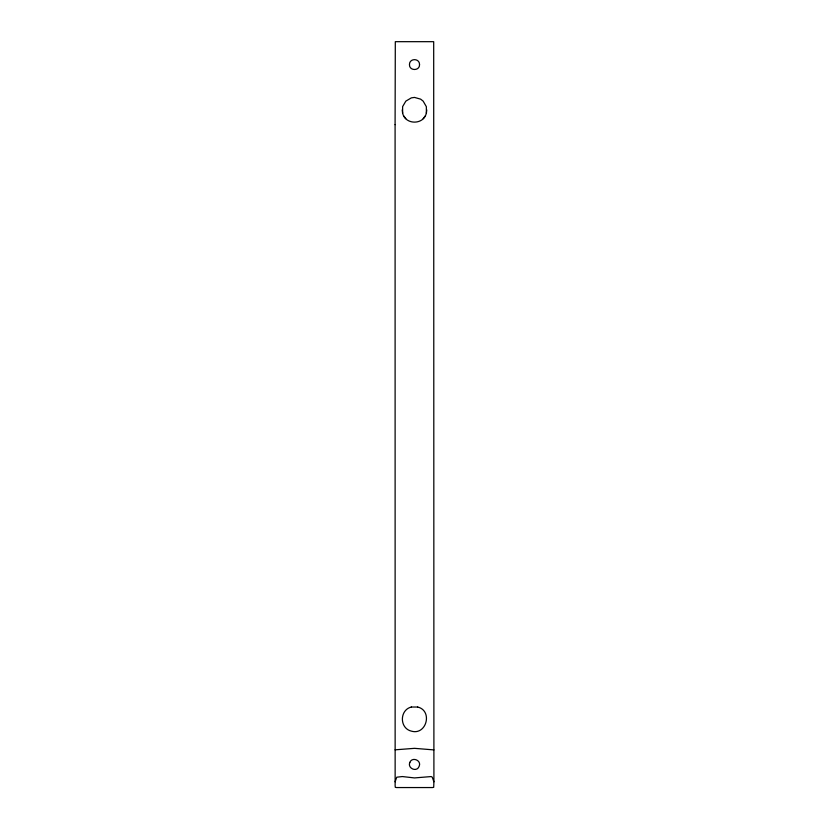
<?xml version="1.0" encoding="UTF-8"?>
<svg xmlns="http://www.w3.org/2000/svg" width="829" height="829" viewBox="0 0 829 829"><rect width="100%" height="100%" fill="white"/><g stroke="black" fill="none" stroke-linecap="round" stroke-linejoin="round"><path stroke-width="1.24" d="M395.091 781.799L396.759 777.198L402.314 776.555L414.5 777.923L431.173 776.566L432.241 777.167L433.909 781.788M402.21 109.905L402.614 113.148L402.614 106.63L405.837 101.128L411.339 97.874L414.5 97.418L420.614 99.138L423.163 101.128L426.355 106.692L426.386 113.148L426.79 109.905M411.329 707.023C399.433 709.987 399.381 728.235 411.339 731.126C426.51 735.655 433.028 710.702 417.671 707.023M402.625 113.096C405.194 125.117 423.816 125.127 426.355 113.096M423.184 118.661L425.142 116.07M395.091 749.83L414.5 748.338L433.909 749.903M411.329 707.033L417.671 707.033M403.858 116.07L405.816 118.661M395.091 124.63L395.143 785.871L395.309 787.322L396.594 787.55L432.406 787.55L433.691 787.322L433.909 781.975L433.691 41.678L395.309 41.678L395.091 124.63M419.547 64.662C419.754 71.097 409.246 71.097 409.453 64.662C409.257 57.989 419.743 57.989 419.547 64.662M409.827 762.4C407.194 768.359 416.894 772.659 419.153 766.307C421.857 760.39 412.148 756.4 409.827 762.4"/></g></svg>
